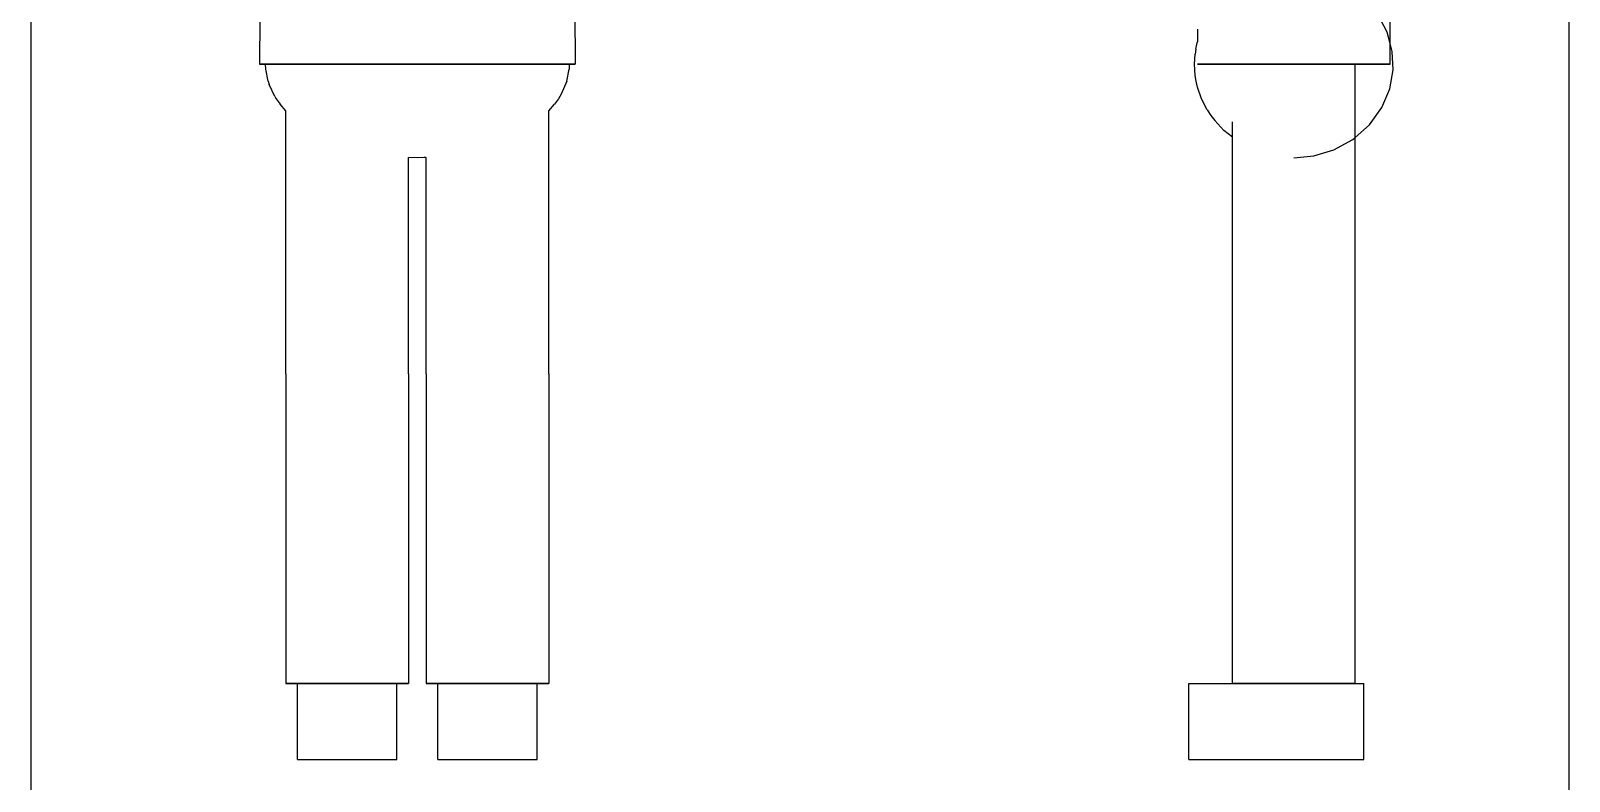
# Model space of a CAD drawing. Header units: millimetres. Extents: x 213 to 504, y -187 to 285.
# Drawn here: x 212.7 to 476.1, y 1.3 to 129.7 of the extents above; entities that cross this region are included whole.
import ezdxf

# ---------------------------------------------------------------- set-up
doc = ezdxf.new("R2010")
doc.units = ezdxf.units.MM
for name, color, linetype in [('BORDER', 7, 'Continuous'), ('HIDDEN', 8, 'Continuous'), ('VISIBLE', 7, 'Continuous')]:
    doc.layers.add(name, color=color, linetype=linetype)

msp = doc.modelspace()

# ---------------------------------------------------------------- linework, layer by layer
at = {"layer": 'BORDER'}
msp.add_lwpolyline([(212.74, -187.43), (476.14, -187.43), (476.14, 285.16), (212.74, 285.16)], close=True, dxfattribs=at)
at = {"layer": 'HIDDEN'}
for points in [[(444.97, 129.47), (443.32, 132.63)], [(445.49, 127.54), (444.97, 129.47)], [(445.5, 124), (445.49, 127.54)], [(252.2, 124), (251.93, 124)], [(253.18, 124), (252.2, 124)], [(254.93, 124), (253.18, 124)], [(257.55, 124), (254.93, 124)], [(256.43, 124), (256.51, 124)], [(256.51, 124), (256.43, 124)], [(256.51, 124), (257.11, 124)], [(257.11, 124), (256.51, 124)], [(257.11, 124), (258.29, 124)], [(258.29, 124), (257.11, 124)], [(261.2, 124), (257.55, 124)], [(258.29, 124), (259.97, 124)], [(259.97, 124), (258.29, 124)], [(259.97, 124), (262.05, 124)], [(262.05, 124), (259.97, 124)], [(260.82, 124), (261.34, 124)], [(265.91, 124), (261.2, 124)], [(262.05, 124), (264.42, 124)], [(264.42, 124), (262.05, 124)], [(262.87, 124), (266.4, 124)], [(264.42, 124), (266.93, 124)], [(266.93, 124), (264.42, 124)], [(271.53, 124), (265.91, 124)], [(266.4, 124), (271.46, 124)], [(269.44, 124), (266.93, 124)], [(266.93, 124), (269.44, 124)], [(271.81, 124), (269.44, 124)], [(269.44, 124), (271.81, 124)], [(277.72, 124), (271.53, 124)], [(273.89, 124), (271.81, 124)], [(271.81, 124), (273.89, 124)], [(275.57, 124), (273.89, 124)], [(273.89, 124), (275.57, 124)], [(273.92, 124), (278.93, 124)], [(276.75, 124), (275.57, 124)], [(275.57, 124), (276.75, 124)], [(277.35, 124), (276.75, 124)], [(276.75, 124), (277.35, 124)], [(277.43, 124), (277.35, 124)], [(277.35, 124), (277.43, 124)], [(284.01, 124), (277.72, 124)], [(278.93, 124), (288.86, 124)], [(280.43, 124), (280.51, 124)], [(280.51, 124), (280.43, 124)], [(280.51, 124), (281.11, 124)], [(281.11, 124), (280.51, 124)], [(281.11, 124), (282.29, 124)], [(282.29, 124), (281.11, 124)], [(282.29, 124), (283.97, 124)], [(283.97, 124), (282.29, 124)], [(283.97, 124), (286.05, 124)], [(286.05, 124), (283.97, 124)], [(289.89, 124), (284.01, 124)], [(286.05, 124), (288.42, 124)], [(288.42, 124), (286.05, 124)], [(288.42, 124), (290.93, 124)], [(290.93, 124), (288.42, 124)], [(288.86, 124), (295.47, 124)], [(294.98, 124), (289.89, 124)], [(293.44, 124), (290.93, 124)], [(290.93, 124), (293.44, 124)], [(295.81, 124), (293.44, 124)], [(293.44, 124), (295.81, 124)], [(299.04, 124), (294.98, 124)], [(297.89, 124), (295.81, 124)], [(295.81, 124), (297.89, 124)], [(296.45, 124), (297.23, 124)], [(299.57, 124), (297.89, 124)], [(297.89, 124), (299.57, 124)], [(301.76, 124), (299.04, 124)], [(300.75, 124), (299.57, 124)], [(299.57, 124), (300.75, 124)], [(301.35, 124), (300.75, 124)], [(300.75, 124), (301.35, 124)], [(301.43, 124), (301.35, 124)], [(301.35, 124), (301.43, 124)], [(303.31, 124), (301.76, 124)], [(304.58, 124), (303.31, 124)], [(305.48, 124), (304.58, 124)], [(305.91, 124), (305.48, 124)], [(305.93, 124), (305.91, 124)], [(412.5, 124), (412.52, 124)], [(412.79, 124), (412.5, 124)], [(412.52, 124), (413.13, 124)], [(413.92, 124), (412.79, 124)], [(413.13, 124), (414.55, 124)], [(415.73, 124), (413.92, 124)], [(414.55, 124), (415.39, 124)], [(417.99, 124), (415.73, 124)], [(420.18, 124), (417.99, 124)], [(418.5, 124), (418.81, 124)], [(418.81, 124), (418.5, 124)], [(418.5, 124), (418.81, 124)], [(418.81, 124), (418.5, 124)], [(418.81, 124), (419.7, 124)], [(419.7, 124), (418.81, 124)], [(418.81, 124), (419.7, 124)], [(419.7, 124), (418.81, 124)], [(419.7, 124), (421.14, 124)], [(421.14, 124), (419.7, 124)], [(419.7, 124), (421.14, 124)], [(421.14, 124), (419.7, 124)], [(421.91, 124), (420.18, 124)], [(421.14, 124), (423.04, 124)], [(423.04, 124), (421.14, 124)], [(421.14, 124), (423.04, 124)], [(423.04, 124), (421.14, 124)], [(423.85, 124), (421.91, 124)], [(423.04, 124), (425.28, 124)], [(425.28, 124), (423.04, 124)], [(423.04, 124), (425.28, 124)], [(425.28, 124), (423.04, 124)], [(425.99, 124), (423.85, 124)], [(425.28, 124), (427.73, 124)], [(427.73, 124), (425.28, 124)], [(425.28, 124), (427.73, 124)], [(427.73, 124), (425.28, 124)], [(428.3, 124), (425.99, 124)], [(427.73, 124), (430.27, 124)], [(430.27, 124), (427.73, 124)], [(427.73, 124), (430.27, 124)], [(430.27, 124), (427.73, 124)], [(430.72, 124), (428.3, 124)], [(430.27, 124), (432.72, 124)], [(432.72, 124), (430.27, 124)], [(430.27, 124), (432.72, 124)], [(432.72, 124), (430.27, 124)], [(433.18, 124), (430.72, 124)], [(432.72, 124), (434.96, 124)], [(434.96, 124), (432.72, 124)], [(432.72, 124), (434.96, 124)], [(434.96, 124), (432.72, 124)], [(435.85, 124), (433.18, 124)], [(434.96, 124), (436.86, 124)], [(436.86, 124), (434.96, 124)], [(434.96, 124), (436.86, 124)], [(436.86, 124), (434.96, 124)], [(438.81, 124), (435.85, 124)], [(436.86, 124), (438.3, 124)], [(438.3, 124), (436.86, 124)], [(436.86, 124), (438.3, 124)], [(438.3, 124), (436.86, 124)], [(438.3, 124), (439.19, 124)], [(439.19, 124), (438.3, 124)], [(438.3, 124), (439.19, 124)], [(439.19, 124), (438.3, 124)], [(441.75, 124), (438.81, 124)], [(439.19, 124), (439.5, 124)], [(439.5, 124), (439.19, 124)], [(439.19, 124), (439.5, 124)], [(439.5, 124), (439.19, 124)], [(439.5, 114.01), (439.5, 124)], [(439.5, 18), (439.5, 124)], [(441.16, 124), (441.47, 124)], [(444.34, 124), (441.75, 124)], [(442.19, 124), (443.61, 124)], [(443.61, 124), (444.77, 124)], [(445.5, 124), (444.34, 124)], [(445.15, 124), (445.5, 124)], [(435.85, 109.36), (439.12, 111.15)], [(439.12, 111.15), (439.5, 111.48)], [(429, 108), (432.4, 108.32)], [(432.4, 108.32), (435.85, 109.36)], [(256.51, 18), (256.43, 18)], [(257.11, 18), (256.51, 18)], [(258.29, 18), (257.11, 18)], [(259.97, 18), (258.29, 18)], [(258.43, 18), (275.43, 18)], [(258.43, 5), (258.43, 18)], [(258.43, 18), (259.97, 18)], [(259.97, 18), (262.05, 18)], [(262.05, 18), (259.97, 18)], [(262.05, 18), (264.42, 18)], [(264.42, 18), (262.05, 18)], [(264.42, 18), (266.93, 18)], [(266.93, 18), (264.42, 18)], [(269.44, 18), (266.93, 18)], [(266.93, 18), (269.44, 18)], [(271.81, 18), (269.44, 18)], [(269.44, 18), (271.81, 18)], [(273.89, 18), (271.81, 18)], [(271.81, 18), (273.89, 18)], [(275.57, 18), (273.89, 18)], [(273.89, 18), (275.43, 18)], [(275.43, 5), (275.43, 18)], [(276.75, 18), (275.57, 18)], [(277.35, 18), (276.75, 18)], [(277.43, 18), (277.35, 18)], [(280.51, 18), (280.43, 18)], [(281.11, 18), (280.51, 18)], [(282.29, 18), (281.11, 18)], [(283.97, 18), (282.29, 18)], [(282.43, 18), (299.43, 18)], [(282.43, 5), (282.43, 18)], [(282.43, 18), (283.97, 18)], [(283.97, 18), (286.05, 18)], [(286.05, 18), (283.97, 18)], [(286.05, 18), (288.42, 18)], [(288.42, 18), (286.05, 18)], [(288.42, 18), (290.93, 18)], [(290.93, 18), (288.42, 18)], [(293.44, 18), (290.93, 18)], [(290.93, 18), (293.44, 18)], [(295.81, 18), (293.44, 18)], [(293.44, 18), (295.81, 18)], [(297.89, 18), (295.81, 18)], [(295.81, 18), (297.89, 18)], [(299.57, 18), (297.89, 18)], [(297.89, 18), (299.43, 18)], [(299.43, 5), (299.43, 18)], [(300.75, 18), (299.57, 18)], [(301.35, 18), (300.75, 18)], [(301.43, 18), (301.35, 18)], [(411, 5), (411, 18)], [(411, 18), (441, 18)], [(411, 5), (411, 18)], [(411, 18), (441, 18)], [(411, 5), (411, 18)], [(411, 18), (441, 18)], [(418.5, 18), (418.81, 18)], [(418.81, 18), (418.5, 18)], [(418.5, 18), (418.81, 18)], [(418.81, 18), (418.5, 18)], [(418.81, 18), (419.7, 18)], [(419.7, 18), (418.81, 18)], [(418.81, 18), (419.7, 18)], [(419.7, 18), (418.81, 18)], [(419.7, 18), (421.14, 18)], [(421.14, 18), (419.7, 18)], [(419.7, 18), (421.14, 18)], [(421.14, 18), (419.7, 18)], [(421.14, 18), (422.88, 18)], [(423.04, 18), (421.14, 18)], [(421.14, 18), (423.04, 18)], [(423.04, 18), (421.14, 18)], [(425.28, 18), (423.04, 18)], [(423.04, 18), (425.28, 18)], [(425.28, 18), (423.04, 18)], [(427.73, 18), (425.28, 18)], [(425.28, 18), (427.73, 18)], [(427.73, 18), (425.28, 18)], [(430.27, 18), (427.73, 18)], [(427.73, 18), (430.27, 18)], [(430.27, 18), (427.73, 18)], [(432.72, 18), (430.27, 18)], [(430.27, 18), (432.72, 18)], [(432.72, 18), (430.27, 18)], [(434.96, 18), (432.72, 18)], [(432.72, 18), (434.96, 18)], [(434.96, 18), (432.72, 18)], [(436.86, 18), (434.96, 18)], [(434.96, 18), (436.86, 18)], [(436.86, 18), (434.96, 18)], [(435.12, 18), (436.86, 18)], [(436.86, 18), (438.3, 18)], [(438.3, 18), (436.86, 18)], [(436.86, 18), (438.3, 18)], [(438.3, 18), (436.86, 18)], [(438.3, 18), (439.19, 18)], [(439.19, 18), (438.3, 18)], [(438.3, 18), (439.19, 18)], [(439.19, 18), (438.3, 18)], [(439.19, 18), (439.5, 18)], [(439.5, 18), (439.19, 18)], [(439.19, 18), (439.5, 18)], [(439.5, 18), (439.19, 18)], [(441, 5), (441, 18)], [(441, 5), (441, 18)], [(441, 5), (441, 18)], [(258.43, 5), (275.43, 5)], [(282.43, 5), (299.43, 5)], [(411, 5), (441, 5)], [(411, 5), (441, 5)], [(411, 5), (441, 5)]]:
    msp.add_lwpolyline(points, dxfattribs=at)
at = {"layer": 'VISIBLE'}
for points in [[(445.49, 127.54), (445.2, 199.63)], [(252.39, 195.34), (251.93, 124)], [(305.76, 151.33), (305.93, 124)], [(412.52, 130), (412.52, 127.86)], [(412.22, 126.58), (412.1, 125.71)], [(412.22, 126.58), (412.46, 127.68)], [(412.46, 127.68), (412.52, 127.86)], [(445.84, 126.21), (445.49, 127.54)], [(251.93, 124), (252.18, 124)], [(252.18, 124), (252.93, 124)], [(252.93, 124), (254.22, 124)], [(252.97, 123.16), (252.93, 124)], [(254.22, 124), (256.01, 124)], [(256.01, 124), (258.27, 124)], [(258.27, 124), (260.82, 124)], [(261.34, 124), (261.85, 124)], [(261.85, 124), (262.87, 124)], [(271.46, 124), (272.81, 124)], [(272.81, 124), (273.92, 124)], [(295.47, 124), (296.07, 124)], [(296.07, 124), (296.45, 124)], [(297.23, 124), (300.64, 124)], [(300.64, 124), (303.49, 124)], [(303.49, 124), (305.05, 124)], [(304.93, 124), (304.9, 123.16)], [(305.05, 124), (305.78, 124)], [(305.78, 124), (305.93, 124)], [(412, 124), (412.1, 125.71)], [(412.12, 122.07), (412, 124)], [(415.39, 124), (416.56, 124)], [(416.56, 124), (418.92, 124)], [(418.92, 124), (421.45, 124)], [(421.45, 124), (424.03, 124)], [(424.03, 124), (426.68, 124)], [(426.68, 124), (428.99, 124)], [(428.99, 124), (431.21, 124)], [(431.21, 124), (433.46, 124)], [(433.46, 124), (435.65, 124)], [(435.65, 124), (437.73, 124)], [(437.73, 124), (439.62, 124)], [(439.62, 124), (441.16, 124)], [(441.47, 124), (441.78, 124)], [(441.78, 124), (442.19, 124)], [(444.77, 124), (445.07, 124)], [(445.07, 124), (445.15, 124)], [(445.97, 123.05), (445.84, 126.21)], [(253.37, 121.09), (252.97, 123.16)], [(304.5, 121.09), (304.9, 123.16)], [(412.28, 121.09), (412.12, 122.07)], [(445.41, 119.81), (445.97, 123.05)], [(253.37, 121.09), (253.54, 120.54)], [(254.51, 118.5), (253.54, 120.54)], [(303.56, 118.88), (303.11, 118.11)], [(304.5, 121.09), (303.56, 118.88)], [(412.51, 120.1), (412.28, 121.09)], [(413.19, 118.11), (412.51, 120.1)], [(444.06, 116.59), (445.41, 119.81)], [(254.51, 118.5), (254.76, 118.11)], [(254.76, 118.11), (255.44, 117.15)], [(256.43, 116.05), (255.44, 117.15)], [(256.43, 71), (256.43, 116.06)], [(301.43, 116.05), (302.43, 117.15)], [(301.43, 71), (301.43, 116.06)], [(303.11, 118.11), (302.43, 117.15)], [(414.17, 116.18), (413.19, 118.11)], [(414.17, 116.18), (414.77, 115.24)], [(441.93, 113.61), (444.06, 116.59)], [(414.77, 115.24), (415.44, 114.35)], [(416.98, 112.69), (415.44, 114.35)], [(418.5, 18), (418.5, 114.13)], [(439.5, 18), (439.5, 114.01)], [(439.5, 111.48), (441.93, 113.61)], [(418.5, 111.52), (416.98, 112.69)], [(277.43, 71), (277.43, 108.03)], [(278.93, 108), (277.43, 108.03)], [(280.08, 108.02), (278.93, 108)], [(280.33, 108.02), (280.08, 108.02)], [(280.33, 108.02), (280.44, 108.03)], [(280.43, 71), (280.43, 108.03)], [(256.43, 71), (256.43, 18)], [(277.43, 71), (277.43, 18)], [(280.43, 71), (280.43, 18)], [(301.43, 71), (301.43, 18)], [(256.43, 18), (256.51, 18)], [(256.51, 18), (257.11, 18)], [(257.11, 18), (258.29, 18)], [(258.29, 18), (258.43, 18)], [(258.43, 18), (275.43, 18)], [(258.43, 5), (258.43, 18)], [(275.43, 5), (275.43, 18)], [(275.43, 18), (275.57, 18)], [(275.57, 18), (276.75, 18)], [(276.75, 18), (277.35, 18)], [(277.35, 18), (277.43, 18)], [(280.43, 18), (280.51, 18)], [(280.51, 18), (281.11, 18)], [(281.11, 18), (282.29, 18)], [(282.29, 18), (282.43, 18)], [(282.43, 18), (299.43, 18)], [(282.43, 5), (282.43, 18)], [(299.43, 5), (299.43, 18)], [(299.43, 18), (299.57, 18)], [(299.57, 18), (300.75, 18)], [(300.75, 18), (301.35, 18)], [(301.35, 18), (301.43, 18)], [(411, 5), (411, 18)], [(411, 18), (441, 18)], [(422.88, 18), (423.04, 18)], [(423.04, 18), (425.28, 18)], [(425.28, 18), (427.73, 18)], [(427.73, 18), (430.27, 18)], [(430.27, 18), (432.72, 18)], [(432.72, 18), (434.96, 18)], [(434.96, 18), (435.12, 18)], [(441, 5), (441, 18)], [(258.43, 5), (275.43, 5)], [(282.43, 5), (299.43, 5)], [(411, 5), (441, 5)]]:
    msp.add_lwpolyline(points, dxfattribs=at)

doc.saveas('drawing.dxf')
